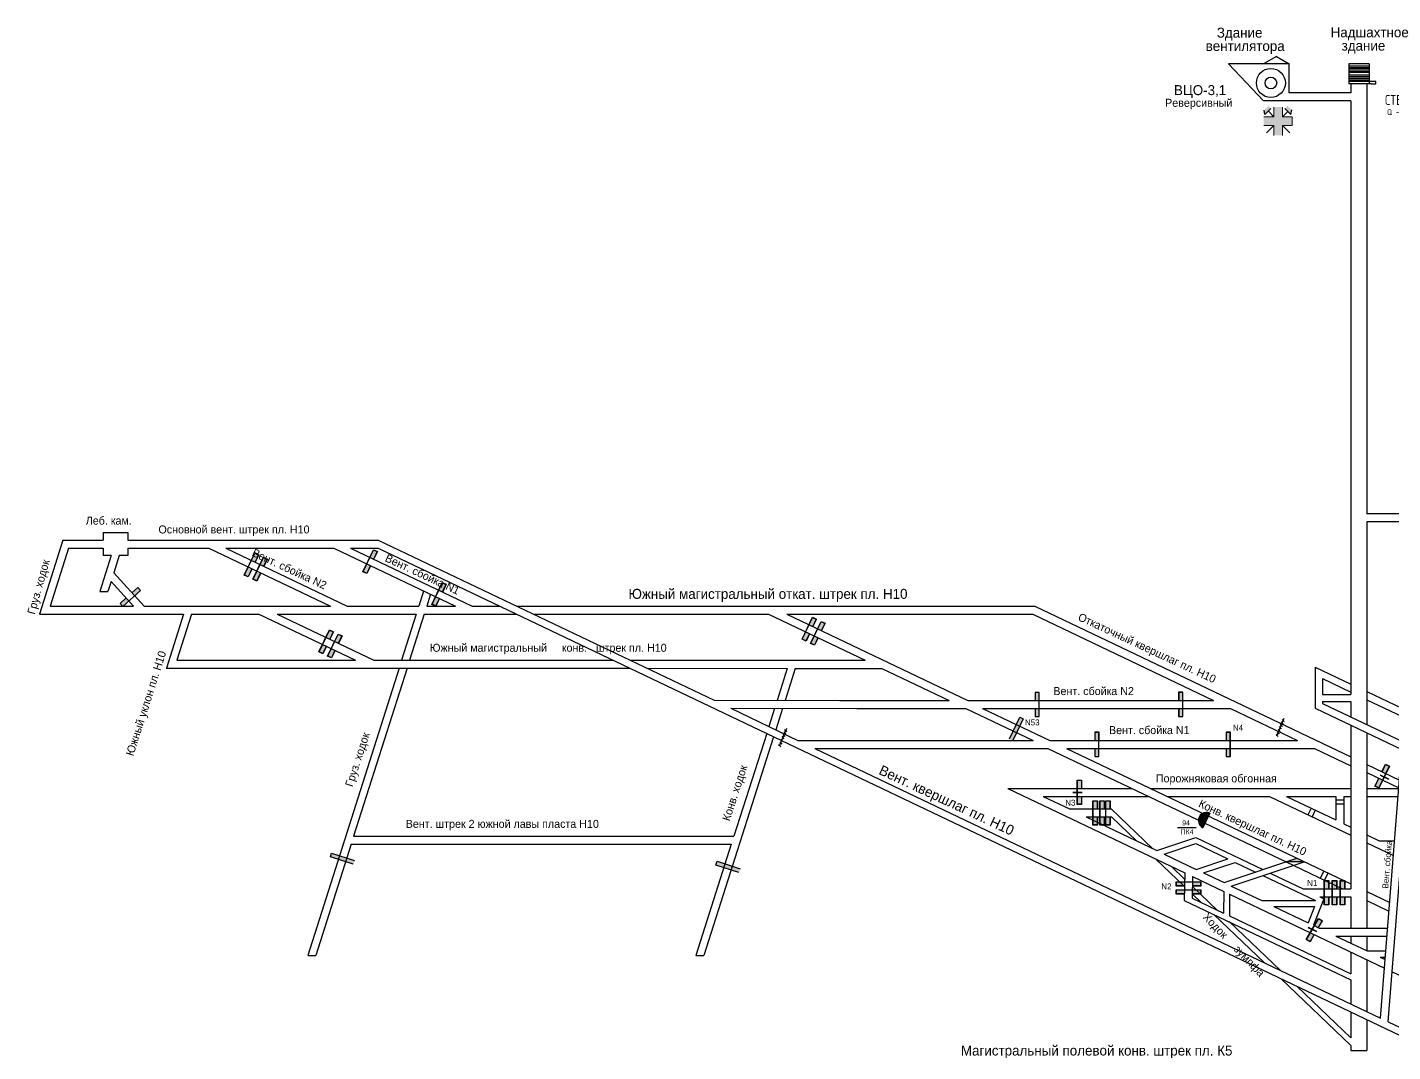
# Model space of a CAD drawing. Header units: millimetres. Extents: x -1214 to 292, y -473 to 324.
# Drawn here: x -1214 to -532, y -188 to 324 of the extents above; entities that cross this region are included whole.
import ezdxf

# ---------------------------------------------------------------- set-up
doc = ezdxf.new("R2010")
doc.units = ezdxf.units.MM
for name, color, linetype in [('Двери', 7, 'Continuous'), ('Заслоны', 7, 'Continuous'), ('Номера перемычек', 7, 'Continuous'), ('Перемычки', 7, 'Continuous'), ('Пожарные арки', 7, 'Continuous'), ('Пункты ВГК', 7, 'Continuous')]:
    doc.layers.add(name, color=color, linetype=linetype)
doc.styles.add('ESKD', font='Eskdwin')

msp = doc.modelspace()

# ---------------------------------------------------------------- hatches: boundary and pattern name
for points in [[(-691.52, -58.25), (-691.52, -58.4), (-689.2, -58.4), (-689.2, -58.25)], [(-686.84, -58.4), (-686.84, -58.25), (-689.1, -58.25), (-689.1, -58.4)], [(-579.51, -91.21), (-584.97, -93.03), (-575.9, -92.93)], [(-573.95, -125.68), (-574.02, -125.81), (-571.93, -126.83), (-571.86, -126.7)], [(-569.81, -127.85), (-569.74, -127.72), (-571.77, -126.74), (-571.84, -126.87)]]:
    msp.add_hatch(color=256).paths.add_polyline_path(points)
at = {"layer": 'Двери'}
h = msp.add_hatch(color=256, dxfattribs=at)
h.paths.add_polyline_path([(-1040.85, 58.38), (-1039.09, 62.08), (-1041.08, 63.02), (-1042.84, 59.32), (-1042.75, 59.28), (-1041.03, 62.89), (-1039.22, 62.03), (-1040.94, 58.42)])
h.paths.add_polyline_path([(-1044.47, 55.67), (-1042.75, 59.28), (-1042.84, 59.32), (-1044.56, 55.71)])
h.paths.add_polyline_path([(-1044.34, 51.06), (-1042.58, 54.76), (-1042.67, 54.81), (-1044.39, 51.2), (-1046.19, 52.06), (-1044.47, 55.67), (-1044.56, 55.71), (-1046.33, 52.01)])
h = msp.add_hatch(color=3, dxfattribs=at)
h.paths.add_polyline_path([(-1039.22, 62.03), (-1041.03, 62.89), (-1042.75, 59.28), (-1040.94, 58.42)])
h.paths.add_polyline_path([(-1046.19, 52.06), (-1044.39, 51.2), (-1042.67, 54.81), (-1044.47, 55.67)])
h = msp.add_hatch(color=256, dxfattribs=at)
h.paths.add_polyline_path([(-1100.11, 56.7), (-1098.34, 60.41), (-1100.33, 61.35), (-1102.09, 57.65), (-1102, 57.61), (-1100.28, 61.22), (-1098.48, 60.36), (-1100.2, 56.75)])
h.paths.add_polyline_path([(-1103.72, 54), (-1102, 57.61), (-1102.09, 57.65), (-1103.81, 54.04)])
h.paths.add_polyline_path([(-1103.59, 49.39), (-1101.83, 53.09), (-1101.92, 53.14), (-1103.64, 49.53), (-1105.45, 50.39), (-1103.72, 54), (-1103.81, 54.04), (-1105.58, 50.34)])
h = msp.add_hatch(color=3, dxfattribs=at)
h.paths.add_polyline_path([(-1098.48, 60.36), (-1100.28, 61.22), (-1102, 57.61), (-1100.2, 56.75)])
h.paths.add_polyline_path([(-1105.45, 50.39), (-1103.64, 49.53), (-1101.92, 53.14), (-1103.72, 54)])
h = msp.add_hatch(color=256, dxfattribs=at)
h.paths.add_polyline_path([(-1095.83, 54.66), (-1094.06, 58.36), (-1096.05, 59.31), (-1097.81, 55.61), (-1097.72, 55.57), (-1096, 59.18), (-1094.2, 58.32), (-1095.92, 54.7)])
h.paths.add_polyline_path([(-1099.45, 51.96), (-1097.72, 55.57), (-1097.81, 55.61), (-1099.54, 52)])
h.paths.add_polyline_path([(-1099.32, 47.35), (-1097.55, 51.05), (-1097.64, 51.09), (-1099.36, 47.48), (-1101.17, 48.34), (-1099.45, 51.96), (-1099.54, 52), (-1101.3, 48.3)])
h = msp.add_hatch(color=3, dxfattribs=at)
h.paths.add_polyline_path([(-1094.2, 58.32), (-1096, 59.18), (-1097.72, 55.57), (-1095.92, 54.7)])
h.paths.add_polyline_path([(-1101.17, 48.34), (-1099.36, 47.48), (-1097.64, 51.09), (-1099.45, 51.96)])
h = msp.add_hatch(color=256, dxfattribs=at)
h.paths.add_polyline_path([(-1161.83, 41.54), (-1158.79, 44.3), (-1157.31, 42.67), (-1160.35, 39.91), (-1160.42, 39.99), (-1157.45, 42.67), (-1158.8, 44.15), (-1161.76, 41.47)])
h.paths.add_polyline_path([(-1163.38, 37.3), (-1160.42, 39.99), (-1160.35, 39.91), (-1163.31, 37.23)])
h.paths.add_polyline_path([(-1167.83, 36.1), (-1164.79, 38.86), (-1164.72, 38.78), (-1167.69, 36.09), (-1166.34, 34.61), (-1163.38, 37.3), (-1163.31, 37.23), (-1166.35, 34.47)])
h = msp.add_hatch(color=3, dxfattribs=at)
h.paths.add_polyline_path([(-1158.8, 44.15), (-1157.45, 42.67), (-1160.42, 39.99), (-1161.76, 41.47)])
h.paths.add_polyline_path([(-1166.34, 34.61), (-1167.69, 36.09), (-1164.72, 38.78), (-1163.38, 37.3)])
h = msp.add_hatch(color=256, dxfattribs=at)
h.paths.add_polyline_path([(-1006.44, 42.02), (-1004.67, 45.72), (-1006.66, 46.67), (-1008.42, 42.97), (-1008.33, 42.93), (-1006.61, 46.54), (-1004.81, 45.68), (-1006.53, 42.07)])
h.paths.add_polyline_path([(-1010.05, 39.32), (-1008.33, 42.93), (-1008.42, 42.97), (-1010.14, 39.36)])
h.paths.add_polyline_path([(-1009.92, 34.71), (-1008.16, 38.41), (-1008.25, 38.46), (-1009.97, 34.85), (-1011.78, 35.71), (-1010.05, 39.32), (-1010.14, 39.36), (-1011.91, 35.66)])
h = msp.add_hatch(color=3, dxfattribs=at)
h.paths.add_polyline_path([(-1004.81, 45.68), (-1006.61, 46.54), (-1008.33, 42.93), (-1006.53, 42.07)])
h.paths.add_polyline_path([(-1011.78, 35.71), (-1009.97, 34.85), (-1008.25, 38.46), (-1010.05, 39.32)])
h = msp.add_hatch(color=256, dxfattribs=at)
h.paths.add_polyline_path([(-821.38, 24.59), (-819.62, 28.29), (-821.6, 29.24), (-823.37, 25.54), (-823.28, 25.49), (-821.55, 29.1), (-819.75, 28.24), (-821.47, 24.63)])
h.paths.add_polyline_path([(-825, 21.88), (-823.28, 25.49), (-823.37, 25.54), (-825.09, 21.93)])
h.paths.add_polyline_path([(-824.87, 17.28), (-823.1, 20.98), (-823.19, 21.02), (-824.92, 17.41), (-826.72, 18.27), (-825, 21.88), (-825.09, 21.93), (-826.85, 18.23)])
h = msp.add_hatch(color=3, dxfattribs=at)
h.paths.add_polyline_path([(-819.75, 28.24), (-821.55, 29.1), (-823.28, 25.49), (-821.47, 24.63)])
h.paths.add_polyline_path([(-826.72, 18.27), (-824.92, 17.41), (-823.19, 21.02), (-825, 21.88)])
h = msp.add_hatch(color=256, dxfattribs=at)
h.paths.add_polyline_path([(-1062.81, 18.25), (-1061.04, 21.95), (-1063.03, 22.9), (-1064.79, 19.2), (-1064.7, 19.16), (-1062.98, 22.77), (-1061.18, 21.91), (-1062.9, 18.3)])
h.paths.add_polyline_path([(-1066.42, 15.55), (-1064.7, 19.16), (-1064.79, 19.2), (-1066.51, 15.59)])
h.paths.add_polyline_path([(-1066.29, 10.94), (-1064.53, 14.64), (-1064.62, 14.69), (-1066.34, 11.08), (-1068.15, 11.94), (-1066.42, 15.55), (-1066.51, 15.59), (-1068.28, 11.89)])
h = msp.add_hatch(color=3, dxfattribs=at)
h.paths.add_polyline_path([(-1061.18, 21.91), (-1062.98, 22.77), (-1064.7, 19.16), (-1062.9, 18.3)])
h.paths.add_polyline_path([(-1068.15, 11.94), (-1066.34, 11.08), (-1064.62, 14.69), (-1066.42, 15.55)])
h = msp.add_hatch(color=256, dxfattribs=at)
h.paths.add_polyline_path([(-1058.53, 16.21), (-1056.76, 19.91), (-1058.75, 20.86), (-1060.51, 17.16), (-1060.42, 17.11), (-1058.7, 20.72), (-1056.9, 19.86), (-1058.62, 16.25)])
h.paths.add_polyline_path([(-1062.15, 13.5), (-1060.42, 17.11), (-1060.51, 17.16), (-1062.24, 13.55)])
h.paths.add_polyline_path([(-1062.02, 8.9), (-1060.25, 12.6), (-1060.34, 12.64), (-1062.06, 9.03), (-1063.87, 9.89), (-1062.15, 13.5), (-1062.24, 13.55), (-1064, 9.85)])
h = msp.add_hatch(color=3, dxfattribs=at)
h.paths.add_polyline_path([(-1056.9, 19.86), (-1058.7, 20.72), (-1060.42, 17.11), (-1058.62, 16.25)])
h.paths.add_polyline_path([(-1063.87, 9.89), (-1062.06, 9.03), (-1060.34, 12.64), (-1062.15, 13.5)])
h = msp.add_hatch(color=256, dxfattribs=at)
h.paths.add_polyline_path([(-817.1, 22.55), (-815.34, 26.25), (-817.32, 27.19), (-819.09, 23.49), (-819, 23.45), (-817.28, 27.06), (-815.47, 26.2), (-817.19, 22.59)])
h.paths.add_polyline_path([(-820.72, 19.84), (-819, 23.45), (-819.09, 23.49), (-820.81, 19.88)])
h.paths.add_polyline_path([(-820.59, 15.24), (-818.82, 18.94), (-818.91, 18.98), (-820.64, 15.37), (-822.44, 16.23), (-820.72, 19.84), (-820.81, 19.88), (-822.58, 16.18)])
h = msp.add_hatch(color=3, dxfattribs=at)
h.paths.add_polyline_path([(-815.47, 26.2), (-817.28, 27.06), (-819, 23.45), (-817.19, 22.59)])
h.paths.add_polyline_path([(-822.44, 16.23), (-820.64, 15.37), (-818.91, 18.98), (-820.72, 19.84)])
h = msp.add_hatch(color=256, dxfattribs=at)
h.paths.add_polyline_path([(-710.43, -12.29), (-710.43, -8.19), (-708.23, -8.19), (-708.23, -12.29), (-708.33, -12.29), (-708.33, -8.29), (-710.33, -8.29), (-710.33, -12.29)])
h.paths.add_polyline_path([(-708.33, -16.29), (-708.33, -12.29), (-708.23, -12.29), (-708.23, -16.29)])
h.paths.add_polyline_path([(-710.43, -20.39), (-710.43, -16.29), (-710.33, -16.29), (-710.33, -20.29), (-708.33, -20.29), (-708.33, -16.29), (-708.23, -16.29), (-708.23, -20.39)])
h = msp.add_hatch(color=3, dxfattribs=at)
h.paths.add_polyline_path([(-710.33, -8.29), (-708.33, -8.29), (-708.33, -12.29), (-710.33, -12.29)])
h.paths.add_polyline_path([(-708.33, -20.29), (-710.33, -20.29), (-710.33, -16.29), (-708.33, -16.29)])
h = msp.add_hatch(color=256, dxfattribs=at)
h.paths.add_polyline_path([(-638.72, -12.29), (-638.72, -8.19), (-636.52, -8.19), (-636.52, -12.29), (-636.62, -12.29), (-636.62, -8.29), (-638.62, -8.29), (-638.62, -12.29)])
h.paths.add_polyline_path([(-636.62, -16.29), (-636.62, -12.29), (-636.52, -12.29), (-636.52, -16.29)])
h.paths.add_polyline_path([(-638.72, -20.39), (-638.72, -16.29), (-638.62, -16.29), (-638.62, -20.29), (-636.62, -20.29), (-636.62, -16.29), (-636.52, -16.29), (-636.52, -20.39)])
h = msp.add_hatch(color=3, dxfattribs=at)
h.paths.add_polyline_path([(-638.62, -8.29), (-636.62, -8.29), (-636.62, -12.29), (-638.62, -12.29)])
h.paths.add_polyline_path([(-636.62, -20.29), (-638.62, -20.29), (-638.62, -16.29), (-636.62, -16.29)])
h = msp.add_hatch(color=256, dxfattribs=at)
h.paths.add_polyline_path([(-680.6, -32.3), (-680.6, -28.2), (-678.4, -28.2), (-678.4, -32.3), (-678.5, -32.3), (-678.5, -28.3), (-680.5, -28.3), (-680.5, -32.3)])
h.paths.add_polyline_path([(-678.5, -36.3), (-678.5, -32.3), (-678.4, -32.3), (-678.4, -36.3)])
h.paths.add_polyline_path([(-680.6, -40.4), (-680.6, -36.3), (-680.5, -36.3), (-680.5, -40.3), (-678.5, -40.3), (-678.5, -36.3), (-678.4, -36.3), (-678.4, -40.4)])
h = msp.add_hatch(color=3, dxfattribs=at)
h.paths.add_polyline_path([(-680.5, -28.3), (-678.5, -28.3), (-678.5, -32.3), (-680.5, -32.3)])
h.paths.add_polyline_path([(-678.5, -40.3), (-680.5, -40.3), (-680.5, -36.3), (-678.5, -36.3)])
h = msp.add_hatch(color=256, dxfattribs=at)
h.paths.add_polyline_path([(-614.93, -32.31), (-614.93, -28.21), (-612.73, -28.21), (-612.73, -32.31), (-612.83, -32.31), (-612.83, -28.31), (-614.83, -28.31), (-614.83, -32.31)])
h.paths.add_polyline_path([(-612.83, -36.31), (-612.83, -32.31), (-612.73, -32.31), (-612.73, -36.31)])
h.paths.add_polyline_path([(-614.93, -40.41), (-614.93, -36.31), (-614.83, -36.31), (-614.83, -40.31), (-612.83, -40.31), (-612.83, -36.31), (-612.73, -36.31), (-612.73, -40.41)])
h = msp.add_hatch(color=3, dxfattribs=at)
h.paths.add_polyline_path([(-614.83, -28.31), (-612.83, -28.31), (-612.83, -32.31), (-614.83, -32.31)])
h.paths.add_polyline_path([(-612.83, -40.31), (-614.83, -40.31), (-614.83, -36.31), (-612.83, -36.31)])
h = msp.add_hatch(color=256, dxfattribs=at)
h.paths.add_polyline_path([(-538.8, -51.51), (-540.56, -55.22), (-538.57, -56.16), (-536.81, -52.46), (-536.9, -52.41), (-538.62, -56.03), (-540.43, -55.17), (-538.71, -51.56)])
h.paths.add_polyline_path([(-535.19, -48.8), (-536.9, -52.41), (-536.81, -52.46), (-535.1, -48.84)])
h.paths.add_polyline_path([(-535.33, -44.2), (-537.09, -47.9), (-537, -47.94), (-535.28, -44.33), (-533.47, -45.19), (-535.19, -48.8), (-535.1, -48.84), (-533.34, -45.14)])
h = msp.add_hatch(color=3, dxfattribs=at)
h.paths.add_polyline_path([(-540.43, -55.17), (-538.62, -56.03), (-536.9, -52.41), (-538.71, -51.56)])
h.paths.add_polyline_path([(-533.47, -45.19), (-535.28, -44.33), (-537, -47.94), (-535.19, -48.8)])
h = msp.add_hatch(color=256, dxfattribs=at)
h.paths.add_polyline_path([(-687.13, -56.19), (-687.13, -52.09), (-689.33, -52.09), (-689.33, -56.19), (-689.23, -56.19), (-689.23, -52.19), (-687.23, -52.19), (-687.23, -56.19)])
h.paths.add_polyline_path([(-689.23, -60.19), (-689.23, -56.19), (-689.33, -56.19), (-689.33, -60.19)])
h.paths.add_polyline_path([(-687.13, -64.29), (-687.13, -60.19), (-687.23, -60.19), (-687.23, -64.19), (-689.23, -64.19), (-689.23, -60.19), (-689.33, -60.19), (-689.33, -64.29)])
h = msp.add_hatch(color=3, dxfattribs=at)
h.paths.add_polyline_path([(-687.23, -52.19), (-689.23, -52.19), (-689.23, -56.19), (-687.23, -56.19)])
h.paths.add_polyline_path([(-689.23, -64.19), (-687.23, -64.19), (-687.23, -60.19), (-689.23, -60.19)])
h = msp.add_hatch(color=256, dxfattribs=at)
h.paths.add_polyline_path([(-537.95, -49.47), (-538.01, -49.6), (-536.02, -50.54), (-535.96, -50.41)])
h.paths.add_polyline_path([(-535.87, -50.46), (-535.93, -50.59), (-533.79, -51.6), (-533.73, -51.47)])
h = msp.add_hatch(color=256, dxfattribs=at)
h.paths.add_polyline_path([(-679.26, -66.53), (-679.26, -62.43), (-681.46, -62.43), (-681.46, -66.53), (-681.36, -66.53), (-681.36, -62.53), (-679.36, -62.53), (-679.36, -66.53)])
h.paths.add_polyline_path([(-681.36, -70.53), (-681.36, -66.53), (-681.46, -66.53), (-681.46, -70.53)])
h.paths.add_polyline_path([(-679.26, -74.63), (-679.26, -70.53), (-679.36, -70.53), (-679.36, -74.53), (-681.36, -74.53), (-681.36, -70.53), (-681.46, -70.53), (-681.46, -74.63)])
h = msp.add_hatch(color=3, dxfattribs=at)
h.paths.add_polyline_path([(-679.36, -62.53), (-681.36, -62.53), (-681.36, -66.53), (-679.36, -66.53)])
h.paths.add_polyline_path([(-681.36, -74.53), (-679.36, -74.53), (-679.36, -70.53), (-681.36, -70.53)])
h = msp.add_hatch(color=256, dxfattribs=at)
h.paths.add_polyline_path([(-675.83, -66.53), (-675.83, -62.43), (-678.03, -62.43), (-678.03, -66.53), (-677.93, -66.53), (-677.93, -62.53), (-675.93, -62.53), (-675.93, -66.53)])
h.paths.add_polyline_path([(-677.93, -70.53), (-677.93, -66.53), (-678.03, -66.53), (-678.03, -70.53)])
h.paths.add_polyline_path([(-675.83, -74.63), (-675.83, -70.53), (-675.93, -70.53), (-675.93, -74.53), (-677.93, -74.53), (-677.93, -70.53), (-678.03, -70.53), (-678.03, -74.63)])
h = msp.add_hatch(color=3, dxfattribs=at)
h.paths.add_polyline_path([(-675.93, -62.53), (-677.93, -62.53), (-677.93, -66.53), (-675.93, -66.53)])
h.paths.add_polyline_path([(-677.93, -74.53), (-675.93, -74.53), (-675.93, -70.53), (-677.93, -70.53)])
h = msp.add_hatch(color=256, dxfattribs=at)
h.paths.add_polyline_path([(-672.89, -66.53), (-672.89, -62.43), (-675.09, -62.43), (-675.09, -66.53), (-674.99, -66.53), (-674.99, -62.53), (-672.99, -62.53), (-672.99, -66.53)])
h.paths.add_polyline_path([(-674.99, -70.53), (-674.99, -66.53), (-675.09, -66.53), (-675.09, -70.53)])
h.paths.add_polyline_path([(-672.89, -74.63), (-672.89, -70.53), (-672.99, -70.53), (-672.99, -74.53), (-674.99, -74.53), (-674.99, -70.53), (-675.09, -70.53), (-675.09, -74.63)])
h = msp.add_hatch(color=3, dxfattribs=at)
h.paths.add_polyline_path([(-672.99, -62.53), (-674.99, -62.53), (-674.99, -66.53), (-672.99, -66.53)])
h.paths.add_polyline_path([(-674.99, -74.53), (-672.99, -74.53), (-672.99, -70.53), (-674.99, -70.53)])
h = msp.add_hatch(color=256, dxfattribs=at)
h.paths.add_polyline_path([(-563.66, -106.45), (-563.66, -102.35), (-565.86, -102.35), (-565.86, -106.45), (-565.76, -106.45), (-565.76, -102.45), (-563.76, -102.45), (-563.76, -106.45)])
h.paths.add_polyline_path([(-565.76, -110.45), (-565.76, -106.45), (-565.86, -106.45), (-565.86, -110.45)])
h.paths.add_polyline_path([(-563.66, -114.55), (-563.66, -110.45), (-563.76, -110.45), (-563.76, -114.45), (-565.76, -114.45), (-565.76, -110.45), (-565.86, -110.45), (-565.86, -114.55)])
h = msp.add_hatch(color=256, dxfattribs=at)
h.paths.add_polyline_path([(-559.66, -106.45), (-559.66, -102.35), (-561.86, -102.35), (-561.86, -106.45), (-561.76, -106.45), (-561.76, -102.45), (-559.76, -102.45), (-559.76, -106.45)])
h.paths.add_polyline_path([(-561.76, -110.45), (-561.76, -106.45), (-561.86, -106.45), (-561.86, -110.45)])
h.paths.add_polyline_path([(-559.66, -114.55), (-559.66, -110.45), (-559.76, -110.45), (-559.76, -114.45), (-561.76, -114.45), (-561.76, -110.45), (-561.86, -110.45), (-561.86, -114.55)])
h = msp.add_hatch(color=256, dxfattribs=at)
h.paths.add_polyline_path([(-555.66, -106.45), (-555.66, -102.35), (-557.86, -102.35), (-557.86, -106.45), (-557.76, -106.45), (-557.76, -102.45), (-555.76, -102.45), (-555.76, -106.45)])
h.paths.add_polyline_path([(-557.76, -110.45), (-557.76, -106.45), (-557.86, -106.45), (-557.86, -110.45)])
h.paths.add_polyline_path([(-555.66, -114.55), (-555.66, -110.45), (-555.76, -110.45), (-555.76, -114.45), (-557.76, -114.45), (-557.76, -110.45), (-557.86, -110.45), (-557.86, -114.55)])
h = msp.add_hatch(color=256, dxfattribs=at)
h.paths.add_polyline_path([(-631.73, -105.13), (-627.63, -105.13), (-627.63, -102.93), (-631.73, -102.93), (-631.73, -103.03), (-627.73, -103.03), (-627.73, -105.03), (-631.73, -105.03)])
h.paths.add_polyline_path([(-635.73, -103.03), (-631.73, -103.03), (-631.73, -102.93), (-635.73, -102.93)])
h.paths.add_polyline_path([(-639.83, -105.13), (-635.73, -105.13), (-635.73, -105.03), (-639.73, -105.03), (-639.73, -103.03), (-635.73, -103.03), (-635.73, -102.93), (-639.83, -102.93)])
h = msp.add_hatch(color=256, dxfattribs=at)
h.paths.add_polyline_path([(-631.73, -109.13), (-627.63, -109.13), (-627.63, -106.93), (-631.73, -106.93), (-631.73, -107.03), (-627.73, -107.03), (-627.73, -109.03), (-631.73, -109.03)])
h.paths.add_polyline_path([(-635.73, -107.03), (-631.73, -107.03), (-631.73, -106.93), (-635.73, -106.93)])
h.paths.add_polyline_path([(-639.83, -109.13), (-635.73, -109.13), (-635.73, -109.03), (-639.73, -109.03), (-639.73, -107.03), (-635.73, -107.03), (-635.73, -106.93), (-639.83, -106.93)])
h = msp.add_hatch(color=3, dxfattribs=at)
h.paths.add_polyline_path([(-627.73, -105.03), (-627.73, -103.03), (-631.73, -103.03), (-631.73, -105.03)])
h.paths.add_polyline_path([(-639.73, -103.03), (-639.73, -105.03), (-635.73, -105.03), (-635.73, -103.03)])
h = msp.add_hatch(color=3, dxfattribs=at)
h.paths.add_polyline_path([(-627.73, -109.03), (-627.73, -107.03), (-631.73, -107.03), (-631.73, -109.03)])
h.paths.add_polyline_path([(-639.73, -107.03), (-639.73, -109.03), (-635.73, -109.03), (-635.73, -107.03)])
h = msp.add_hatch(color=3, dxfattribs=at)
h.paths.add_polyline_path([(-563.76, -102.45), (-565.76, -102.45), (-565.76, -106.45), (-563.76, -106.45)])
h.paths.add_polyline_path([(-565.76, -114.45), (-563.76, -114.45), (-563.76, -110.45), (-565.76, -110.45)])
h = msp.add_hatch(color=3, dxfattribs=at)
h.paths.add_polyline_path([(-559.76, -102.45), (-561.76, -102.45), (-561.76, -106.45), (-559.76, -106.45)])
h.paths.add_polyline_path([(-561.76, -114.45), (-559.76, -114.45), (-559.76, -110.45), (-561.76, -110.45)])
h = msp.add_hatch(color=3, dxfattribs=at)
h.paths.add_polyline_path([(-555.76, -102.45), (-557.76, -102.45), (-557.76, -106.45), (-555.76, -106.45)])
h.paths.add_polyline_path([(-557.76, -114.45), (-555.76, -114.45), (-555.76, -110.45), (-557.76, -110.45)])
h = msp.add_hatch(color=256, dxfattribs=at)
h.paths.add_polyline_path([(-568.89, -125.92), (-566.85, -122.36), (-568.76, -121.26), (-570.8, -124.82), (-570.71, -124.87), (-568.72, -121.4), (-566.99, -122.4), (-568.98, -125.87)])
h.paths.add_polyline_path([(-572.71, -128.34), (-570.71, -124.87), (-570.8, -124.82), (-572.8, -128.29)])
h.paths.add_polyline_path([(-572.93, -132.94), (-570.89, -129.38), (-570.98, -129.33), (-572.97, -132.8), (-574.7, -131.8), (-572.71, -128.34), (-572.8, -128.29), (-574.84, -131.84)])
h = msp.add_hatch(color=3, dxfattribs=at)
h.paths.add_polyline_path([(-566.99, -122.4), (-568.72, -121.4), (-570.71, -124.87), (-568.98, -125.87)])
h.paths.add_polyline_path([(-574.7, -131.8), (-572.97, -132.8), (-570.98, -129.33), (-572.71, -128.34)])
at = {"layer": 'Заслоны'}
h = msp.add_hatch(color=7, dxfattribs=at)
h.paths.add_polyline_path([(-623.05, -68.7, 0.267949), (-627.04, -69.02), (-623.91, -70.51)])
h.paths.add_polyline_path([(-623.91, -70.51), (-627.04, -69.02, 0.267949), (-628.76, -72.63), (-625.64, -74.12)])
h.paths.add_polyline_path([(-625.64, -74.12), (-628.76, -72.63, 0.267949), (-626.5, -75.93)])
at = {"layer": 'Перемычки'}
h = msp.add_hatch(color=256, dxfattribs=at)
h.paths.add_polyline_path([(-718.12, -20.56), (-719.89, -24.26), (-719.8, -24.3), (-718.07, -20.69), (-716.27, -21.55), (-717.99, -25.16), (-717.9, -25.21), (-716.14, -21.51)])
h.paths.add_polyline_path([(-719.8, -24.3), (-719.89, -24.26), (-723.37, -31.57), (-721.39, -32.52), (-717.9, -25.21), (-717.99, -25.16), (-721.44, -32.38), (-723.24, -31.52)])
h = msp.add_hatch(color=3, dxfattribs=at)
h.paths.add_polyline_path([(-716.27, -21.55), (-718.07, -20.69), (-719.8, -24.3), (-717.99, -25.16)])
h.paths.add_polyline_path([(-721.52, -27.91), (-719.71, -28.77), (-717.99, -25.16), (-719.8, -24.3)])
h.paths.add_polyline_path([(-721.52, -27.91), (-723.24, -31.52), (-721.44, -32.38), (-719.71, -28.77)])
h = msp.add_hatch(color=256, dxfattribs=at)
h.paths.add_polyline_path([(-1062.7, -90.57), (-1058.8, -91.84), (-1058.77, -91.75), (-1062.57, -90.51), (-1061.95, -88.61), (-1058.15, -89.85), (-1058.12, -89.75), (-1062.02, -88.48)])
h.paths.add_polyline_path([(-1058.77, -91.75), (-1058.8, -91.84), (-1051.1, -94.36), (-1050.42, -92.27), (-1058.12, -89.75), (-1058.15, -89.85), (-1050.54, -92.33), (-1051.17, -94.23)])
h = msp.add_hatch(color=3, dxfattribs=at)
h.paths.add_polyline_path([(-1061.95, -88.61), (-1062.57, -90.51), (-1058.77, -91.75), (-1058.15, -89.85)])
h.paths.add_polyline_path([(-1054.97, -92.99), (-1054.35, -91.09), (-1058.15, -89.85), (-1058.77, -91.75)])
h.paths.add_polyline_path([(-1054.97, -92.99), (-1051.17, -94.23), (-1050.54, -92.33), (-1054.35, -91.09)])
h = msp.add_hatch(color=256, dxfattribs=at)
h.paths.add_polyline_path([(-870, -94.64), (-866.1, -95.92), (-866.07, -95.83), (-869.87, -94.58), (-869.25, -92.68), (-865.45, -93.93), (-865.42, -93.83), (-869.31, -92.55)])
h.paths.add_polyline_path([(-866.07, -95.83), (-866.1, -95.92), (-858.41, -98.45), (-857.72, -96.36), (-865.42, -93.83), (-865.45, -93.93), (-857.85, -96.42), (-858.47, -98.32)])
h = msp.add_hatch(color=3, dxfattribs=at)
h.paths.add_polyline_path([(-869.25, -92.68), (-869.87, -94.58), (-866.07, -95.83), (-865.45, -93.93)])
h.paths.add_polyline_path([(-862.27, -97.07), (-861.65, -95.17), (-865.45, -93.93), (-866.07, -95.83)])
h.paths.add_polyline_path([(-862.27, -97.07), (-858.47, -98.32), (-857.85, -96.42), (-861.65, -95.17)])
at = {"layer": 'Пункты ВГК'}
msp.add_hatch(color=1, dxfattribs=at).paths.add_polyline_path([(-586.68, 279.39), (-586.68, 284.19), (-591.01, 284.19), (-591.01, 279.39), (-596.08, 279.39), (-596.08, 275.07), (-591.01, 275.07), (-591.01, 270.05), (-586.68, 270.05), (-586.68, 275.07), (-581.94, 275.07), (-581.94, 279.39)])
h = msp.add_hatch(color=256, dxfattribs=at)
h.paths.add_polyline_path([(-584.22, 284.96), (-585.6, 283.58), (-582.54, 280.52), (-582.02, 282.79)])
h.paths.add_polyline_path([(-592.53, 283.48), (-593.74, 284.69), (-595.88, 282.64), (-595.49, 280.52)])

# ---------------------------------------------------------------- linework, layer by layer
for p, q in [((-589.77, 309.59), (-596.27, 305.82)), ((-589.77, 309.59), (-583.42, 305.82)), ((-583.42, 305.82), (-613.81, 305.82)), ((-613.81, 305.82), (-596.27, 287.32)), ((-583.42, 305.82), (-596.27, 305.82)), ((-583.42, 291.32), (-583.42, 305.82)), ((-543.41, 305.82), (-553.67, 305.82)), ((-553.67, 305.82), (-553.67, 295.82)), ((-543.41, 304.67), (-553.67, 304.67)), ((-543.41, 303.84), (-553.67, 303.84)), ((-543.41, 303.1), (-553.67, 303.1)), ((-543.41, 302.26), (-553.67, 302.26)), ((-543.41, 301.52), (-553.67, 301.52)), ((-543.41, 305.82), (-543.41, 295.82)), ((-543.41, 300.14), (-553.67, 300.14)), ((-543.41, 299.31), (-553.67, 299.31)), ((-543.41, 298.57), (-553.67, 298.57)), ((-543.41, 297.73), (-553.67, 297.73)), ((-543.41, 296.99), (-553.67, 296.99)), ((-542.21, 295.82), (-553.67, 295.82)), ((-553.67, 295.82), (-553.67, 295.82)), ((-552.56, 295.82), (-552.56, 291.32)), ((-544.56, 295.82), (-544.56, 80.89)), ((-540.05, 297.08), (-543.41, 297.08)), ((-542.21, 295.82), (-540.05, 295.82)), ((-540.05, 295.82), (-540.05, 297.08)), ((-552.56, 287.32), (-596.27, 287.32)), ((-552.56, 291.32), (-583.42, 291.32)), ((-556.56, 291.32), (-583.42, 291.32)), ((-552.56, 287.32), (-552.56, -9.34)), ((-452.5, 80.89), (-544.56, 80.89)), ((-377.34, 76.89), (-544.56, 76.89)), ((-544.56, 76.89), (-544.56, -7.94)), ((-1176.13, 71.55), (-1163.83, 71.55)), ((-1176.13, 71.55), (-1176.13, 67.75)), ((-1163.83, 71.55), (-1163.83, 67.75)), ((-1196.21, 67.75), (-1207.9, 30.79)), ((-1193.47, 63.75), (-1202.63, 34.79)), ((-1196.21, 67.75), (-1176.13, 67.75)), ((-1193.47, 63.75), (-1176.13, 63.75)), ((-1192.21, 67.75), (-1192.21, 67.75)), ((-1176.13, 63.75), (-1176.13, 60.07)), ((-1163.83, 67.75), (-1038.61, 67.75)), ((-1163.83, 63.75), (-1139.4, 63.75)), ((-1163.83, 63.75), (-1163.83, 60.07)), ((-1139.4, 63.75), (-1123.24, 63.75)), ((-1123.24, 63.75), (-1062.52, 34.78)), ((-1114.86, 63.75), (-1054.13, 34.78)), ((-1114.86, 63.75), (-1060.85, 63.75)), ((-1067.35, 63.75), (-1060.85, 63.75)), ((-1060.85, 63.75), (-1000.12, 34.78)), ((-1052.46, 63.75), (-991.74, 34.78)), ((-1052.46, 63.75), (-1038.61, 63.75)), ((-1044.81, 63.75), (-1038.61, 63.75)), ((-1038.61, 67.75), (-870.83, -12.27)), ((-1038.61, 63.75), (-517.19, -184.93)), ((-1172.12, 60.07), (-1177.81, 42.08)), ((-1172.12, 60.07), (-1176.13, 60.07)), ((-1168.12, 60.07), (-1170.84, 51.47)), ((-1163.83, 60.07), (-1168.12, 60.07)), ((-1170.84, 51.47), (-1155.7, 34.79)), ((-1177.81, 42.08), (-1173.81, 42.08)), ((-1172.19, 47.19), (-1173.81, 42.08)), ((-1172.19, 47.19), (-1160.94, 34.79)), ((-1016.01, 42.36), (-1018.41, 34.79)), ((-1202.63, 34.79), (-1160.94, 34.79)), ((-1155.7, 34.79), (-1062.52, 34.78)), ((-1054.13, 34.78), (-1018.41, 34.79)), ((-1012.54, 40.71), (-1014.41, 34.78)), ((-1014.41, 34.78), (-1000.12, 34.78)), ((-1006.62, 34.78), (-1000.12, 34.78)), ((-991.74, 34.78), (-977.88, 34.78)), ((-969.49, 34.78), (-710.58, 34.78)), ((-710.58, 34.78), (-552.56, -40.58)), ((-1207.9, 30.79), (-1136, 30.79)), ((-1136, 30.79), (-1144.55, 3.75)), ((-1132, 30.79), (-1139.29, 7.75)), ((-1132, 30.79), (-1098.39, 30.78)), ((-1098.39, 30.78), (-1050.08, 7.74)), ((-1089.15, 30.78), (-1040.83, 7.74)), ((-1089.15, 30.78), (-1019.68, 30.78)), ((-1019.68, 30.78), (-1026.96, 7.75)), ((-1015.68, 30.78), (-1022.96, 7.74)), ((-1015.68, 30.78), (-969.49, 30.78)), ((-961.11, 30.78), (-843.68, 30.78)), ((-843.68, 30.78), (-795.32, 7.72)), ((-834.39, 30.78), (-744.08, -12.29)), ((-834.39, 30.78), (-711.48, 30.78)), ((-711.48, 30.78), (-621.15, -12.3)), ((-1139.29, 7.75), (-1050.09, 7.75)), ((-1040.83, 7.74), (-921.16, 7.73)), ((-912.77, 7.73), (-795.32, 7.72)), ((-1144.61, 3.75), (-912.77, 3.73)), ((-1028.23, 3.75), (-1073.85, -139.83)), ((-1024.23, 3.75), (-1050.95, -80.09)), ((-904.38, 3.73), (-834.24, 3.72)), ((-834.24, 3.72), (-839.3, -12.28)), ((-830.24, 3.72), (-835.3, -12.28)), ((-830.24, 3.72), (-811.66, 3.72)), ((-811.66, 3.72), (-786.93, 3.72)), ((-786.93, 3.72), (-753.38, -12.29)), ((-570.37, 4.37), (-552.56, -4.12)), ((-570.37, 4.37), (-570.37, -16.19)), ((-566.78, -1.34), (-552.56, -8.12)), ((-566.78, -1.34), (-566.78, -9.34)), ((-870.83, -12.27), (-807.91, -12.28)), ((-807.91, -12.28), (-753.38, -12.29)), ((-744.08, -12.29), (-621.15, -12.3)), ((-566.78, -9.34), (-552.56, -9.34)), ((-566.78, -12.92), (-552.56, -12.93)), ((-566.78, -12.92), (-566.78, -13.84)), ((-552.56, -12.93), (-552.56, -20.62)), ((-544.56, -7.94), (-544.56, -24.44)), ((-544.56, -7.94), (-435.08, -60.15)), ((-544.56, -11.94), (-521.31, -23.03)), ((-862.44, -16.27), (-799.52, -16.28)), ((-862.44, -16.27), (-828.88, -32.28)), ((-840.57, -16.28), (-843.44, -25.34)), ((-836.57, -16.28), (-839.96, -26.99)), ((-799.52, -16.28), (-744.99, -16.29)), ((-744.99, -16.29), (-711.43, -32.29)), ((-736.6, -16.29), (-703.04, -32.29)), ((-736.6, -16.29), (-612.76, -16.31)), ((-612.76, -16.31), (-579.2, -32.31)), ((-570.37, -16.19), (-527.1, -36.82)), ((-566.78, -13.84), (-522.92, -34.76)), ((-834.6, -26.29), (-838.32, -35.18)), ((-835.56, -26.78), (-834.51, -27.88)), ((-586.03, -21.29), (-589.75, -30.19)), ((-588.9, -26.8), (-587.85, -27.9)), ((-588.4, -25.42), (-587.34, -26.52)), ((-587.86, -24.19), (-586.81, -25.29)), ((-587.41, -22.99), (-586.36, -24.09)), ((-586.98, -21.79), (-585.93, -22.89)), ((-552.56, -24.68), (-552.56, -106.45)), ((-841.06, -30.47), (-875.86, -139.86)), ((-844.53, -28.81), (-860.96, -80.11)), ((-838, -33.03), (-836.95, -34.13)), ((-837.47, -31.8), (-836.42, -32.9)), ((-836.97, -30.41), (-835.92, -31.51)), ((-836.44, -29.18), (-835.38, -30.28)), ((-835.98, -27.98), (-834.93, -29.09)), ((-828.88, -32.28), (-765.96, -32.29)), ((-765.96, -32.29), (-711.43, -32.29)), ((-703.04, -32.29), (-579.2, -32.31)), ((-589.97, -29.32), (-588.92, -30.42)), ((-589.43, -28.03), (-588.38, -29.13)), ((-544.56, -28.5), (-544.56, -126.06)), ((-838.54, -34.31), (-837.49, -35.41)), ((-820.49, -36.28), (-765.96, -36.29)), ((-820.49, -36.28), (-537.78, -171.11)), ((-765.96, -36.29), (-703.94, -36.29)), ((-703.94, -36.29), (-584.97, -93.03)), ((-694.65, -36.3), (-552.56, -104.06)), ((-694.56, -36.31), (-570.78, -36.33)), ((-570.78, -36.33), (-552.56, -45.01)), ((-537.78, -171.11), (-527.1, -36.82)), ((-533.92, -172.95), (-522.92, -34.76)), ((-544.56, -44.4), (-528.32, -52.15)), ((-544.56, -48.4), (-528.63, -56)), ((-724.01, -56.29), (-662, -56.3)), ((-724.01, -56.29), (-635.61, -98.45)), ((-724.01, -56.29), (-724.01, -56.29)), ((-706.33, -60.29), (-653.61, -60.3)), ((-706.33, -60.29), (-693.24, -66.54)), ((-652.7, -56.3), (-552.56, -56.31)), ((-644.31, -60.3), (-593.17, -60.31)), ((-593.17, -60.31), (-552.56, -79.67)), ((-584.78, -60.31), (-560.13, -72.07)), ((-584.78, -60.31), (-560.02, -60.31)), ((-560.02, -60.31), (-560.13, -72.07)), ((-556.02, -60.31), (-556.14, -73.97)), ((-556.02, -60.31), (-552.56, -60.31)), ((-544.56, -56.31), (-528.65, -56.32)), ((-544.56, -60.31), (-528.97, -60.32)), ((-693.24, -66.54), (-672.35, -66.54)), ((-651.5, -86.44), (-672.35, -66.54)), ((-684.86, -70.53), (-672.16, -70.53)), ((-684.86, -70.53), (-649.56, -87.37)), ((-659.49, -82.63), (-672.16, -70.53)), ((-556.14, -73.97), (-552.56, -75.67)), ((-1050.95, -80.09), (-860.96, -80.11)), ((-649.56, -87.37), (-630.11, -80.87)), ((-630.11, -80.87), (-596.51, -96.89)), ((-544.56, -79.49), (-538.44, -82.41)), ((-1052.21, -84.09), (-1069.85, -139.83)), ((-1052.21, -84.09), (-862.23, -84.11)), ((-862.23, -84.11), (-879.86, -139.86)), ((-645.86, -89.13), (-630.11, -83.87)), ((-630.11, -83.87), (-614.09, -91.51)), ((-544.56, -83.49), (-531.32, -89.81)), ((-538.44, -82.41), (-530.73, -82.41)), ((-635.71, -105.34), (-650.22, -91.49)), ((-645.86, -89.13), (-629.84, -96.78)), ((-635.66, -101.57), (-642.22, -95.3)), ((-629.84, -96.78), (-614.09, -91.51)), ((-626.19, -98.51), (-610.44, -93.25)), ((-615.96, -103.39), (-579.51, -91.21)), ((-612.35, -105.11), (-575.9, -92.93)), ((-610.44, -93.25), (-600.21, -98.13)), ((-575.9, -92.93), (-584.97, -93.03)), ((-584.97, -93.03), (-556.84, -106.45)), ((-584.97, -93.03), (-584.97, -93.03)), ((-584.97, -93.03), (-584.97, -93.03)), ((-635.61, -98.45), (-635.81, -112.27)), ((-631.65, -100.34), (-631.81, -111.18)), ((-631.65, -100.34), (-616.13, -107.74)), ((-626.19, -98.51), (-615.96, -103.39)), ((-596.6, -99.85), (-570.31, -112.39)), ((-592.91, -98.61), (-576.47, -106.45)), ((-627.37, -113.3), (-631.78, -109.09)), ((-619.38, -117.11), (-631.72, -105.32)), ((-616.13, -107.74), (-616.28, -118.59)), ((-613.15, -109.17), (-613.3, -120.01)), ((-613.15, -109.17), (-535.79, -146.06)), ((-612.35, -105.11), (-597.1, -112.39)), ((-576.47, -106.45), (-552.56, -106.45)), ((-544.56, -107.88), (-533.18, -113.3)), ((-635.81, -112.27), (-552.56, -151.98)), ((-631.81, -111.18), (-616.28, -118.59)), ((-597.1, -112.39), (-570.31, -112.39)), ((-591, -115.3), (-570.72, -115.3)), ((-591, -115.3), (-574.2, -123.31)), ((-570.72, -115.3), (-573.97, -123.42)), ((-566.02, -111.43), (-571.32, -124.68)), ((-568.09, -110.45), (-552.56, -110.45)), ((-568.09, -110.45), (-566.02, -111.43)), ((-552.56, -110.45), (-552.56, -126.06)), ((-544.56, -112.31), (-533.52, -117.57)), ((-595.81, -143.43), (-621.1, -119.29)), ((-613.3, -120.01), (-552.56, -148.98)), ((-587.82, -147.25), (-613.34, -122.87)), ((-574.2, -123.31), (-573.97, -123.42)), ((-571.32, -124.68), (-568.44, -126.06)), ((-568.44, -126.06), (-534.2, -126.06)), ((-560.05, -130.06), (-534.52, -130.06)), ((-560.05, -130.06), (-544.51, -137.47)), ((-552.56, -130.06), (-552.56, -133.63)), ((-544.56, -130.06), (-544.56, -137.44)), ((-1073.85, -139.83), (-1069.85, -139.83)), ((-879.86, -139.86), (-875.86, -139.86)), ((-552.56, -138.06), (-552.56, -148.98)), ((-544.56, -141.88), (-544.56, -167.88)), ((-544.51, -137.47), (-535.11, -137.47)), ((-537.86, -140.64), (-535.36, -140.64)), ((-537.86, -140.64), (-535.45, -141.79)), ((-531.92, -147.9), (-438.85, -192.29)), ((-552.56, -184.73), (-587.44, -151.43)), ((-552.56, -180.91), (-579.45, -155.24)), ((-552.56, -151.98), (-552.56, -164.06)), ((-552.56, -152.39), (-552.56, -164.06)), ((-552.56, -168.06), (-552.56, -180.91)), ((-544.56, -171.88), (-544.56, -187.31)), ((-533.92, -172.95), (-493.36, -192.29)), ((-552.56, -184.73), (-552.56, -187.31)), ((-552.56, -187.31), (-544.56, -187.31))]:
    msp.add_line(p, q)
for radius in [7.24, 2.91]:
    msp.add_circle((-592.55, 296.27), radius)
at = {"layer": 'Двери'}
for p, q in [((-538.01, -49.6), (-533.79, -51.6)), ((-537.95, -49.47), (-533.73, -51.47)), ((-533.73, -51.47), (-533.79, -51.6)), ((-691.52, -58.25), (-686.84, -58.25)), ((-691.52, -58.4), (-686.84, -58.4)), ((-690.75, -58.25), (-690.75, -58.4)), ((-574.01, -125.81), (-569.81, -127.85)), ((-573.95, -125.68), (-569.74, -127.72))]:
    msp.add_line(p, q, dxfattribs=at)
for points in [[(-1042.58, 54.76), (-1044.34, 51.06), (-1046.33, 52.01), (-1041.08, 63.02), (-1039.09, 62.08), (-1040.85, 58.38)], [(-1042.67, 54.81), (-1044.39, 51.2), (-1046.19, 52.06), (-1041.03, 62.89), (-1039.22, 62.03), (-1040.94, 58.42)], [(-1101.83, 53.09), (-1103.59, 49.39), (-1105.58, 50.34), (-1100.33, 61.35), (-1098.34, 60.41), (-1100.11, 56.7)], [(-1101.92, 53.14), (-1103.64, 49.53), (-1105.45, 50.39), (-1100.28, 61.22), (-1098.48, 60.36), (-1100.2, 56.75)], [(-1097.55, 51.05), (-1099.32, 47.35), (-1101.3, 48.3), (-1096.05, 59.31), (-1094.06, 58.36), (-1095.83, 54.66)], [(-1097.64, 51.09), (-1099.36, 47.48), (-1101.17, 48.34), (-1096, 59.18), (-1094.2, 58.32), (-1095.92, 54.7)], [(-1164.72, 38.78), (-1167.69, 36.09), (-1166.34, 34.61), (-1157.45, 42.67), (-1158.8, 44.15), (-1161.76, 41.47)], [(-1008.16, 38.41), (-1009.92, 34.71), (-1011.91, 35.66), (-1006.66, 46.67), (-1004.67, 45.72), (-1006.44, 42.02)], [(-1008.25, 38.46), (-1009.97, 34.85), (-1011.78, 35.71), (-1006.61, 46.54), (-1004.81, 45.68), (-1006.53, 42.07)], [(-823.1, 20.98), (-824.87, 17.28), (-826.85, 18.23), (-821.6, 29.24), (-819.62, 28.29), (-821.38, 24.59)], [(-823.19, 21.02), (-824.92, 17.41), (-826.72, 18.27), (-821.55, 29.1), (-819.75, 28.24), (-821.47, 24.63)], [(-1064.53, 14.64), (-1066.29, 10.94), (-1068.28, 11.89), (-1063.03, 22.9), (-1061.04, 21.95), (-1062.81, 18.25)], [(-1064.62, 14.69), (-1066.34, 11.08), (-1068.15, 11.94), (-1062.98, 22.77), (-1061.18, 21.91), (-1062.9, 18.3)], [(-1060.25, 12.6), (-1062.02, 8.9), (-1064, 9.85), (-1058.75, 20.86), (-1056.76, 19.91), (-1058.53, 16.21)], [(-1060.34, 12.64), (-1062.06, 9.03), (-1063.87, 9.89), (-1058.7, 20.72), (-1056.9, 19.86), (-1058.62, 16.25)], [(-818.82, 18.94), (-820.59, 15.24), (-822.58, 16.18), (-817.32, 27.19), (-815.34, 26.25), (-817.1, 22.55)], [(-818.91, 18.98), (-820.64, 15.37), (-822.44, 16.23), (-817.28, 27.06), (-815.47, 26.2), (-817.19, 22.59)], [(-710.33, -16.29), (-710.33, -20.29), (-708.33, -20.29), (-708.33, -8.29), (-710.33, -8.29), (-710.33, -12.29)], [(-638.72, -16.29), (-638.72, -20.39), (-636.52, -20.39), (-636.52, -8.19), (-638.72, -8.19), (-638.72, -12.29)], [(-638.62, -16.29), (-638.62, -20.29), (-636.62, -20.29), (-636.62, -8.29), (-638.62, -8.29), (-638.62, -12.29)], [(-678.4, -32.29), (-678.4, -28.2), (-680.6, -28.2), (-680.6, -32.3)], [(-680.5, -36.3), (-680.5, -40.3), (-678.5, -40.3), (-678.5, -28.3), (-680.5, -28.3), (-680.5, -32.3)], [(-614.93, -36.31), (-614.93, -40.41), (-612.73, -40.41), (-612.73, -28.21), (-614.93, -28.21), (-614.93, -32.31)], [(-614.83, -36.31), (-614.83, -40.31), (-612.83, -40.31), (-612.83, -28.31), (-614.83, -28.31), (-614.83, -32.31)], [(-537.09, -47.9), (-535.33, -44.2), (-533.34, -45.14), (-538.57, -56.16), (-540.56, -55.22), (-538.63, -51.16)], [(-537, -47.94), (-535.28, -44.33), (-533.47, -45.19), (-538.62, -56.03), (-540.43, -55.17), (-538.54, -51.2)], [(-687.13, -60.19), (-687.13, -64.29), (-689.33, -64.29), (-689.33, -52.09), (-687.13, -52.09), (-687.13, -56.19)], [(-687.23, -60.19), (-687.23, -64.19), (-689.23, -64.19), (-689.23, -52.19), (-687.23, -52.19), (-687.23, -56.19)], [(-679.26, -70.53), (-679.26, -74.63), (-681.46, -74.63), (-681.46, -62.43), (-679.26, -62.43), (-679.26, -66.53)], [(-679.36, -70.53), (-679.36, -74.53), (-681.36, -74.53), (-681.36, -62.53), (-679.36, -62.53), (-679.36, -66.53)], [(-675.83, -70.53), (-675.83, -74.63), (-678.03, -74.63), (-678.03, -62.43), (-675.83, -62.43), (-675.83, -66.53)], [(-675.93, -70.53), (-675.93, -74.53), (-677.93, -74.53), (-677.93, -62.53), (-675.93, -62.53), (-675.93, -66.53)], [(-672.89, -70.53), (-672.89, -74.63), (-675.09, -74.63), (-675.09, -62.43), (-672.89, -62.43), (-672.89, -66.53)], [(-672.99, -70.53), (-672.99, -74.53), (-674.99, -74.53), (-674.99, -62.53), (-672.99, -62.53), (-672.99, -66.53)], [(-563.66, -110.45), (-563.66, -114.55), (-565.86, -114.55), (-565.86, -102.35), (-563.66, -102.35), (-563.66, -106.45)], [(-559.66, -110.45), (-559.66, -114.55), (-561.86, -114.55), (-561.86, -102.35), (-559.66, -102.35), (-559.66, -106.45)], [(-555.66, -110.45), (-555.66, -114.55), (-557.86, -114.55), (-557.86, -102.35), (-555.66, -102.35), (-555.66, -106.45)], [(-635.73, -105.13), (-639.83, -105.13), (-639.83, -102.93), (-627.63, -102.93), (-627.63, -105.13), (-631.73, -105.13)], [(-635.73, -109.13), (-639.83, -109.13), (-639.83, -106.93), (-627.63, -106.93), (-627.63, -109.13), (-631.73, -109.13)], [(-635.73, -105.03), (-639.73, -105.03), (-639.73, -103.03), (-627.73, -103.03), (-627.73, -105.03), (-631.73, -105.03)], [(-635.73, -109.03), (-639.73, -109.03), (-639.73, -107.03), (-627.73, -107.03), (-627.73, -109.03), (-631.73, -109.03)], [(-563.76, -110.45), (-563.76, -114.45), (-565.76, -114.45), (-565.76, -102.45), (-563.76, -102.45), (-563.76, -106.45)], [(-559.76, -110.45), (-559.76, -114.45), (-561.76, -114.45), (-561.76, -102.45), (-559.76, -102.45), (-559.76, -106.45)], [(-555.76, -110.45), (-555.76, -114.45), (-557.76, -114.45), (-557.76, -102.45), (-555.76, -102.45), (-555.76, -106.45)], [(-570.89, -129.38), (-572.93, -132.94), (-574.84, -131.84), (-568.76, -121.26), (-566.85, -122.36), (-568.89, -125.92)], [(-570.98, -129.33), (-572.97, -132.8), (-574.7, -131.8), (-568.72, -121.4), (-566.99, -122.4), (-568.98, -125.87)]]:
    msp.add_lwpolyline(points, dxfattribs=at)
at = {"layer": 'Заслоны', "color": 7}
for p, q in [((-623.05, -68.7), (-626.5, -75.93)), ((-639.22, -75.83), (-629.82, -75.83))]:
    msp.add_line(p, q, dxfattribs=at)
msp.add_arc((-624.77, -72.32), 4, 64.50253, 244.50253, dxfattribs=at)
at = {"layer": 'Перемычки'}
for points in [[(-723.24, -31.52), (-718.07, -20.69), (-716.27, -21.55), (-721.44, -32.38)], [(-1051.17, -94.23), (-1062.57, -90.51), (-1061.95, -88.61), (-1050.54, -92.33)], [(-858.47, -98.32), (-869.87, -94.58), (-869.25, -92.68), (-857.85, -96.42)]]:
    msp.add_lwpolyline(points, dxfattribs=at)
at = {"layer": 'Пожарные арки', "color": 1}
for p, q in [((-572.45, -66.19), (-574.01, -69.45)), ((-570.39, -67.17), (-571.95, -70.43)), ((-560.05, -64.07), (-556.05, -64.07)), ((-560.04, -62.07), (-556.04, -62.07)), ((-566.13, -97.59), (-567.85, -101.2)), ((-564.07, -98.57), (-565.79, -102.18))]:
    msp.add_line(p, q, dxfattribs=at)
at = {"layer": 'Пункты ВГК'}
for p, q in [((-595.49, 280.52), (-595.88, 282.64)), ((-592.53, 283.48), (-595.49, 280.52)), ((-585.6, 283.58), (-582.54, 280.52)), ((-584.05, 282.03), (-585.39, 283.37)), ((-582.54, 280.52), (-582.02, 282.79))]:
    msp.add_line(p, q, dxfattribs=at)
at = {"layer": 'Пункты ВГК', "lineweight": 30}
for p, q in [((-593.81, 282.2), (-591.01, 279.39)), ((-584.05, 282.03), (-586.68, 279.39)), ((-591.01, 275.07), (-594.78, 271.29)), ((-586.68, 275.07), (-583.04, 271.42))]:
    msp.add_line(p, q, dxfattribs=at)
at = {"layer": 'Пункты ВГК', "color": 1, "lineweight": 20}
for p, q in [((-591.01, 279.39), (-591.01, 284.19)), ((-586.68, 279.39), (-586.68, 284.19)), ((-596.08, 279.39), (-591.01, 279.39)), ((-596.08, 275.07), (-591.01, 275.07)), ((-591.01, 270.05), (-591.01, 275.07)), ((-586.68, 279.39), (-581.94, 279.39)), ((-586.68, 270.05), (-586.68, 275.07)), ((-586.68, 275.07), (-581.94, 275.07)), ((-581.94, 275.07), (-581.94, 279.39))]:
    msp.add_line(p, q, dxfattribs=at)

# ---------------------------------------------------------------- texts
for s, height, p in [('Здание', 5, (-619.56, 318.92)), ('Надшахтное', 5, (-562.7, 319.1)), ('вентилятора', 5, (-625.13, 312.25)), ('здание', 5, (-557.18, 312.43)), ('ВЦО-3,1', 5, (-640.99, 290.2)), ('Реверсивный', 4, (-645.41, 284.36)), ('Леб. кам.', 4, (-1184.83, 75.55)), ('Основной вент. штрек пл. Н10', 4, (-1148.5, 71.13)), ('Южный магистральный откат. штрек пл. Н10', 5, (-913.63, 38.44)), ('Южный магистральный     конв.   штрек пл. Н10', 4, (-1012.94, 12)), ('Вент. сбойка N2', 4, (-701.26, -9.64)), ('Вент. сбойка N1', 4, (-673.46, -29.15)), ('Порожняковая обгонная', 4, (-650.04, -53.29)), ('Вент. штрек 2 южной лавы пласта Н10', 4, (-1024.92, -76.01)), ('Магистральный полевой конв. штрек пл. К5', 5, (-747.47, -189.79))]:
    msp.add_text(s, height=height).set_placement(p)
at = {"style": 'ESKD'}
for s, height, p in [('СТВОЛ N2"бис"', 5, (-535.54, 285.3)), ('Q - ', 3, (-534.54, 280.25))]:
    msp.add_text(s, height=height, dxfattribs=at).set_placement(p)
for s, height, rotation, p in [('Вент. сбойка N2', 4, 335, (-1102.13, 60.09)), ('Груз. ходок', 4, 74.50185, (-1210.3, 30.38)), ('Вент. сбойка N1', 4, 335, (-1035.64, 57.41)), ('Откаточный квершлаг пл. Н10', 4, 335, (-689.33, 27.97)), ('Южный уклон пл. Н10', 4, 72.36153, (-1161.1, -40.4)), ('Груз. ходок', 4, 72, (-1051.52, -55.81)), ('Конв. ходок', 4, 72, (-863.06, -72.92)), ('Вент. квершлаг пл. Н10', 5, 335, (-788.89, -48.96)), ('Конв. квершлаг пл. Н10', 4, 335, (-629.06, -65.28)), ('Вент. сбойка', 3, 85.39926, (-533.9, -106.41)), ('Ходок     зумпфа', 4, 314, (-626.91, -120.94))]:
    msp.add_text(s, height=height, rotation=rotation).set_placement(p)
at = {"layer": 'Заслоны', "color": 7}
for s, p in [('94', (-636.87, -74.78)), ('ПК4', (-637.61, -79.2))]:
    msp.add_text(s, height=2.5, dxfattribs=at).set_placement(p)
at = {"layer": 'Номера перемычек', "color": 7}
for s, p in [('N53', (-715.48, -24.8)), ('N4', (-611.55, -27.46)), ('N3', (-695.35, -64.93)), ('N1', (-574.44, -105.12)), ('N2', (-647.31, -106.79))]:
    msp.add_text(s, height=3, dxfattribs=at).set_placement(p)

doc.saveas('drawing.dxf')
